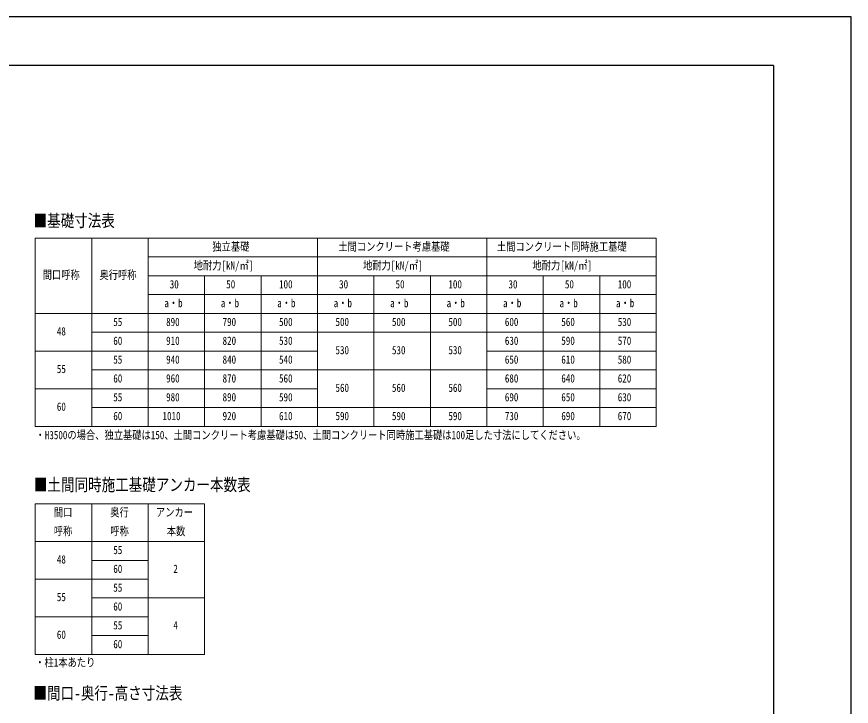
# Model space of a CAD drawing. Units: millimetres, scale not verified. Extents: x -16820 to 16820, y -11880 to 11880.
# Drawn here: x 3515 to 16820, y 889 to 11880 of the extents above; entities that cross this region are included whole.
import ezdxf
from ezdxf.enums import TextEntityAlignment as Align

# ---------------------------------------------------------------- set-up
doc = ezdxf.new("R2010")
doc.units = ezdxf.units.MM
doc.header["$LTSCALE"] = 50
doc.layers.add('0-1_TABLE1', color=7, linetype='Continuous', lineweight=18)
doc.layers.add('0-2_USER1', color=3, linetype='Continuous')
doc.layers.add('0-8_YKK_ZWAK', color=7, linetype='Continuous')
doc.styles.add('ＭＳ ゴシック', font='')
doc.styles.get('ＭＳ ゴシック').set_extended_font_data('MS Gothic')

msp = doc.modelspace()

# ---------------------------------------------------------------- linework, layer by layer
at = {"layer": '0-1_TABLE1'}
for p, q in [((3810.08, 8350), (13710.08, 8350)), ((3810.08, 8350), (3810.08, 5350)), ((4710.08, 8350), (4710.08, 5350)), ((5610.08, 8350), (5610.08, 5350)), ((8310.08, 8350), (8310.08, 5350)), ((11010.08, 8350), (11010.08, 5350)), ((5610.08, 8050), (13710.08, 8050)), ((5610.08, 7750), (13710.08, 7750)), ((6510.08, 7750), (6510.08, 5350)), ((7410.08, 7750), (7410.08, 5350)), ((9210.08, 7750), (9210.08, 5350)), ((10110.08, 7750), (10110.08, 5350)), ((11910.08, 7750), (11910.08, 5350)), ((12810.08, 7750), (12810.08, 5350)), ((5610.08, 7450), (13710.08, 7450)), ((3810.08, 7150), (13710.08, 7150)), ((4710.08, 6850), (13710.08, 6850)), ((3810.08, 6550), (8310.08, 6550)), ((11010.08, 6550), (13710.08, 6550)), ((4710.08, 6250), (13710.08, 6250)), ((3810.08, 5950), (8310.08, 5950)), ((11010.08, 5950), (13710.08, 5950)), ((4710.08, 5650), (13710.08, 5650)), ((3810.08, 4115), (6510.08, 4115)), ((3810.08, 4115), (3810.08, 1715)), ((4710.08, 4115), (4710.08, 1715)), ((5610.08, 4115), (5610.08, 1715)), ((6510.08, 4115), (6510.08, 1715)), ((3810.08, 3515), (6510.08, 3515)), ((4710.08, 3215), (5610.08, 3215)), ((3810.08, 2915), (5610.08, 2915)), ((4710.08, 2615), (6510.08, 2615)), ((3810.08, 2315), (5610.08, 2315)), ((4710.08, 2015), (5610.08, 2015)), ((3810.08, 1715), (6510.08, 1715))]:
    msp.add_line(p, q, dxfattribs=at)
for points in [[(13710.08, 8350), (13710.08, 7750), (13710.08, 5350)], [(3810.08, 5350), (4710.08, 5350), (13710.08, 5350)]]:
    msp.add_lwpolyline(points, dxfattribs=at)
at = {"layer": '0-8_YKK_ZWAK'}
for q in [(-15619.92, 11100), (15580.08, -10100)]:
    msp.add_line((15580.08, 11100), q, dxfattribs=at)
msp.add_lwpolyline([(-16820, -11880), (16820, -11880), (16820, 11880), (-16820, 11880)], close=True, dxfattribs=at)

# ---------------------------------------------------------------- texts
at = {"layer": '0-1_TABLE1', "style": 'ＭＳ ゴシック', "width": 0.8}
for s, p in [('独立基礎', (6633.68, 8110)), ('土間コンクリート考慮基礎', (8642.48, 8110)), ('土間コンクリート同時施工基礎', (11169.68, 8110)), ('地耐力[kN/㎡]', (6336.08, 7810)), ('地耐力[kN/㎡]', (9036.08, 7810)), ('地耐力[kN/㎡]', (11736.08, 7810)), ('間口呼称', (3928.88, 7660)), ('奥行呼称', (4833.68, 7660)), ('30', (5954.48, 7510)), ('50', (6854.48, 7510)), ('100', (7696.88, 7510)), ('30', (8654.48, 7510)), ('50', (9554.48, 7510)), ('100', (10396.88, 7510)), ('30', (11354.48, 7510)), ('50', (12254.48, 7510)), ('100', (13096.88, 7510)), ('a・b', (5868.08, 7210)), ('a・b', (6768.08, 7210)), ('a・b', (7668.08, 7210)), ('a・b', (8568.08, 7210)), ('a・b', (9468.08, 7210)), ('a・b', (10368.08, 7210)), ('a・b', (11268.08, 7210)), ('a・b', (12168.08, 7210)), ('a・b', (13068.08, 7210)), ('55', (5054.48, 6910)), ('890', (5896.88, 6910)), ('790', (6796.88, 6910)), ('500', (7696.88, 6910)), ('500', (8596.88, 6910)), ('500', (9496.88, 6910)), ('500', (10396.88, 6910)), ('600', (11296.88, 6910)), ('560', (12196.88, 6910)), ('530', (13096.88, 6910)), ('48', (4154.48, 6760)), ('60', (5054.48, 6610)), ('910', (5896.88, 6610)), ('820', (6796.88, 6610)), ('530', (7696.88, 6610)), ('630', (11296.88, 6610)), ('590', (12196.88, 6610)), ('570', (13096.88, 6610)), ('530', (8596.88, 6460)), ('530', (9496.88, 6460)), ('530', (10396.88, 6460)), ('55', (5054.48, 6310)), ('940', (5896.88, 6310)), ('840', (6796.88, 6310)), ('540', (7696.88, 6310)), ('650', (11296.88, 6310)), ('610', (12196.88, 6310)), ('580', (13096.88, 6310)), ('55', (4154.48, 6160)), ('60', (5054.48, 6010)), ('960', (5896.88, 6010)), ('870', (6796.88, 6010)), ('560', (7696.88, 6010)), ('680', (11296.88, 6010)), ('640', (12196.88, 6010)), ('620', (13096.88, 6010)), ('560', (8596.88, 5860)), ('560', (9496.88, 5860)), ('560', (10396.88, 5860)), ('55', (5054.48, 5710)), ('980', (5896.88, 5710)), ('890', (6796.88, 5710)), ('590', (7696.88, 5710)), ('690', (11296.88, 5710)), ('650', (12196.88, 5710)), ('630', (13096.88, 5710)), ('60', (4154.48, 5560)), ('60', (5054.48, 5410)), ('1010', (5839.28, 5410)), ('920', (6796.88, 5410)), ('610', (7696.88, 5410)), ('590', (8596.88, 5410)), ('590', (9496.88, 5410)), ('590', (10396.88, 5410)), ('730', (11296.88, 5410)), ('690', (12196.88, 5410)), ('670', (13096.88, 5410)), ('間口', (4106.48, 3875)), ('奥行', (5006.48, 3875)), ('アンカー', (5733.68, 3875)), ('呼称', (4106.48, 3575)), ('呼称', (5006.48, 3575)), ('本数', (5906.48, 3575)), ('55', (5054.48, 3275)), ('48', (4154.48, 3125)), ('60', (5054.48, 2975)), ('2', (6012.08, 2975)), ('55', (5054.48, 2675)), ('55', (4154.48, 2525)), ('60', (5054.48, 2375)), ('55', (5054.48, 2075)), ('4', (6012.08, 2075)), ('60', (4154.48, 1925)), ('60', (5054.48, 1775))]:
    msp.add_text(s, height=132, dxfattribs=at).set_placement(p, align=Align.BOTTOM_LEFT)
at = {"layer": '0-2_USER1', "style": 'ＭＳ ゴシック', "width": 0.8}
for s, height, p in [('■基礎寸法表', 197.9, (3783.6, 8471.44)), ('・H3500の場合、独立基礎は150、土間コンクリート考慮基礎は50、土間コンクリート同時施工基礎は100足した寸法にしてください。', 132, (3815.25, 5106.5)), ('■土間同時施工基礎アンカー本数表', 197.9, (3788.87, 4262.49)), ('・柱1本あたり', 132, (3810.08, 1482.02)), ('■間口-奥行-高さ寸法表', 197.9, (3781.28, 939.86))]:
    msp.add_text(s, height=height, dxfattribs=at).set_placement(p, align=Align.BOTTOM_LEFT)

doc.saveas('drawing.dxf')
